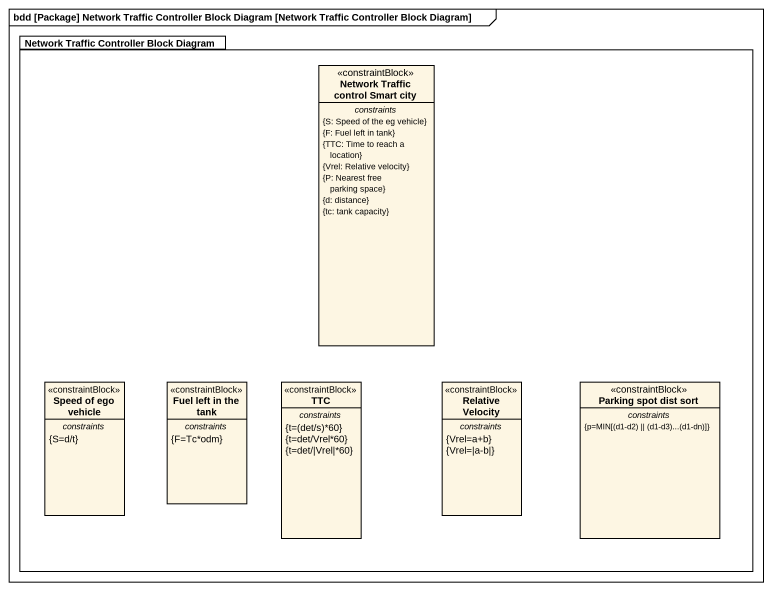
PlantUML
@startuml
mainframe bdd [Package] Network Traffic Controller Block Diagram [Network Traffic Controller Block Diagram]
hide circle
hide empty members
package "Network Traffic Controller Block Diagram" as Network_Traffic_Controller {
  class "Network Traffic control Smart city" as Network_Traffic_control <<constraintBlock>> {
    -- constraints --
    {S: Speed of the eg vehicle}
    {F: Fuel left in tank}
    {TTC: Time to reach a location}
    {Vrel: Relative velocity}
    {P: Nearest free parking space}
    {d: distance}
    {tc: tank capacity}
  }
  class "Speed of ego vehicle" as Speed_of_ego_vehicle <<constraintBlock>> {
    -- constraints --
    {S=d/t}
  }
  class "Fuel left in the tank" as Fuel_left_in_the_tank <<constraintBlock>> {
    -- constraints --
    {F=Tc*odm}
  }
  class TTC <<constraintBlock>> {
    -- constraints --
    {field} {t=(det/s)*60}
    {t=det/Vrel*60}
    {t=det/|Vrel|*60}
  }
  class "Relative Velocity" as Relative_Velocity <<constraintBlock>> {
    -- constraints --
    {Vrel=a+b}
    {Vrel=|a-b|}
  }
  class "Parking spot dist sort" as Parking_spot_dist_sort <<constraintBlock>> {
    -- constraints --
    {field} {p=MIN[(d1-d2) || (d1-d3)...(d1-dn)]}
  }
}
@enduml
